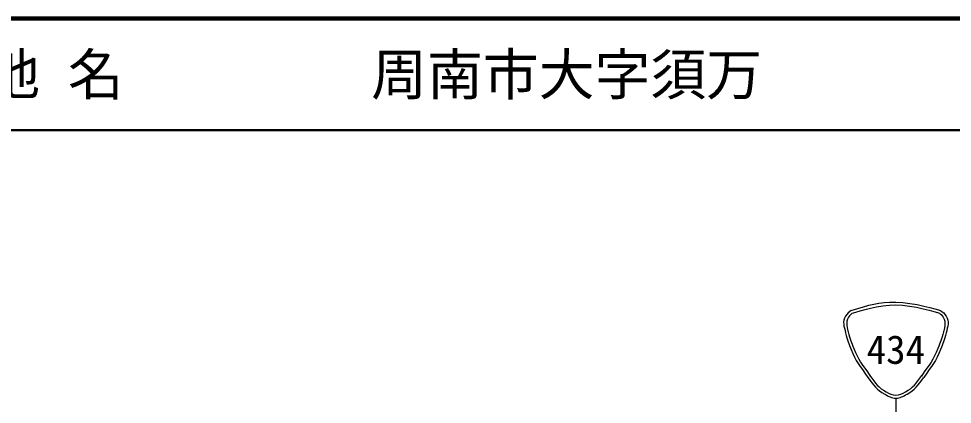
# Model space of a CAD drawing. Units: millimetres, scale not verified. Extents: x 40000 to 680000, y 20000 to 380000.
# Drawn here: x 373467 to 457057, y 345449 to 380000 of the extents above; entities that cross this region are included whole.
import ezdxf
from ezdxf.enums import TextEntityAlignment as Align

# ---------------------------------------------------------------- set-up
doc = ezdxf.new("R2010")
doc.units = ezdxf.units.MM
doc.header["$LTSCALE"] = 1000
for name, color, linetype, lineweight in [('M-STR-STRC', 7, 'Continuous', 25), ('M-TTL', 2, 'Continuous', 140), ('M-TTL-LINE', 7, 'Continuous', 50)]:
    doc.layers.add(name, color=color, linetype=linetype, lineweight=lineweight)
doc.layers.add('M-TTL-TXT', color=7, linetype='Continuous')
doc.styles.add('ＭＳ ゴシック', font='')
doc.styles.get('ＭＳ ゴシック').set_extended_font_data('MS Gothic')

msp = doc.modelspace()

# ---------------------------------------------------------------- linework, layer by layer
at = {"layer": 'M-STR-STRC'}
msp.add_line((452000, 346000), (452000, 344000), dxfattribs=at)
for points, knots in [([(448000, 353857), (449700, 354386), (450411, 354612), (452000, 354605), (453589, 354598), (455762, 353930), (456000, 353857)], [0, 0, 0, 0, 1, 1, 1, 2, 2, 2, 2]), ([(448000, 353857), (447763, 353710), (447651, 353588), (447500, 353357), (447179, 352866), (447365, 352432), (447500, 351857)], [0, 0, 0, 0, 1, 1, 1, 2, 2, 2, 2]), ([(448094, 353622), (448039, 353574), (447860, 353416), (447750, 353253), (447462, 352826), (447682, 352114), (447737, 351936)], [0, 0, 0, 0, 1, 1, 1, 2, 2, 2, 2]), ([(448097, 353618), (448835, 353848), (450449, 354351), (452000, 354351), (453550, 354351), (455664, 353698), (455902, 353625)], [0, 0, 0, 0, 1, 1, 1, 2, 2, 2, 2]), ([(455904, 353625), (455959, 353576), (456139, 353418), (456250, 353253), (456538, 352826), (456317, 352113), (456262, 351934)], [0, 0, 0, 0, 1, 1, 1, 2, 2, 2, 2]), ([(456000, 353857), (456237, 353710), (456349, 353588), (456500, 353357), (456821, 352866), (456635, 352432), (456500, 351857)], [0, 0, 0, 0, 1, 1, 1, 2, 2, 2, 2]), ([(447737, 351936), (447914, 351249), (448000, 351024), (448228, 350462), (448653, 349416), (448959, 349066), (449714, 347985)], [0, 0, 0, 0, 1, 1, 1, 2, 2, 2, 2]), ([(456263, 351936), (456086, 351249), (456000, 351024), (455772, 350462), (455347, 349416), (455041, 349066), (454286, 347985)], [0, 0, 0, 0, 1, 1, 1, 2, 2, 2, 2]), ([(447500, 351857), (447680, 351158), (447767, 350929), (448000, 350357), (448429, 349302), (448738, 348947), (449500, 347857)], [0, 0, 0, 0, 1, 1, 1, 2, 2, 2, 2]), ([(456500, 351857), (456320, 351158), (456233, 350929), (456000, 350357), (455571, 349302), (455262, 348947), (454500, 347857)], [0, 0, 0, 0, 1, 1, 1, 2, 2, 2, 2]), ([(449500, 347857), (450050, 347130), (450259, 346728), (451000, 346357), (451371, 346171), (451585, 346000), (452000, 346000), (452415, 346000), (452629, 346171), (453000, 346357), (453741, 346728), (453950, 347130), (454500, 347857)], [0, 0, 0, 0, 1, 1, 1, 2, 2, 2, 3, 3, 3, 4, 4, 4, 4]), ([(449677, 348033), (450212, 347326), (450412, 346926), (451137, 346573), (451459, 346417), (451642, 346266), (452000, 346266), (452358, 346266), (452541, 346417), (452863, 346573), (453588, 346926), (453788, 347326), (454323, 348033)], [0, 0, 0, 0, 1, 1, 1, 2, 2, 2, 3, 3, 3, 4, 4, 4, 4])]:
    msp.add_open_spline(points, degree=3, knots=knots, dxfattribs=at)
at = {"layer": 'M-TTL'}
msp.add_line((680000, 380000), (40000, 380000), dxfattribs=at)
at = {"layer": 'M-TTL-LINE'}
msp.add_line((40000, 370000), (680000, 370000), dxfattribs=at)

# ---------------------------------------------------------------- texts
at = {"layer": 'M-STR-STRC', "style": 'ＭＳ ゴシック'}
msp.add_text('434', height=2566, dxfattribs=at).set_placement((452000, 350357), align=Align.MIDDLE_CENTER)
at = {"layer": 'M-TTL-TXT', "style": 'ＭＳ ゴシック'}
for s, p in [('地 名', (370380, 375000)), ('周南市大字須万', (405024, 375000))]:
    msp.add_text(s, height=3666, dxfattribs=at).set_placement(p, align=Align.MIDDLE_LEFT)

doc.saveas('drawing.dxf')
